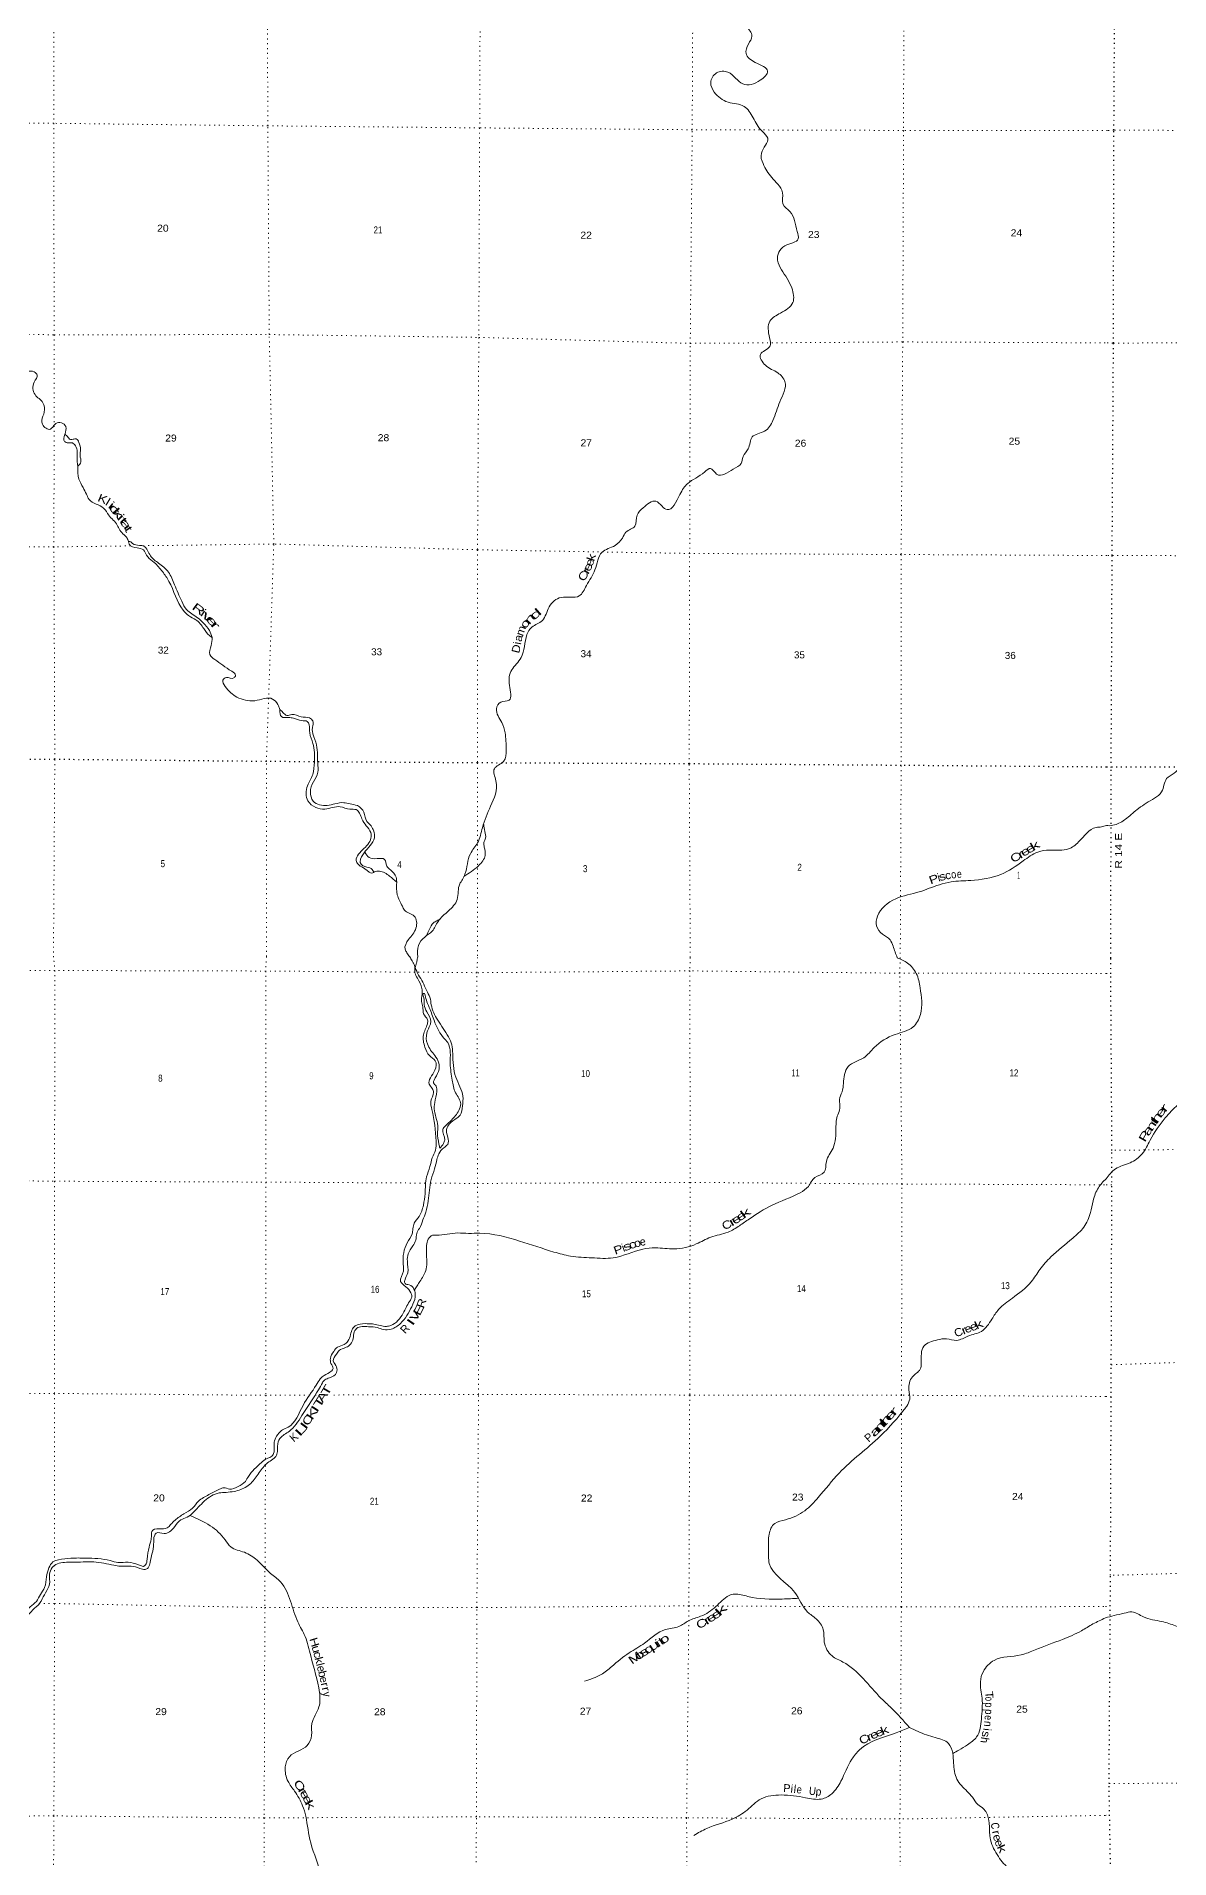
# Model space of a CAD drawing. Header units: feet. Extents: x -254670 to 6, y -549186 to -364975.
# Drawn here: x -58403 to -30065, y -434579 to -389030 of the extents above; entities that cross this region are included whole.
import ezdxf
from ezdxf.enums import TextEntityAlignment as Align

# ---------------------------------------------------------------- set-up
doc = ezdxf.new("R2010")
doc.units = ezdxf.units.FT
doc.header["$LTSCALE"] = 80
doc.linetypes.add('DOTTED', pattern=[1.5, 0.3, -1.2])
for name, color, linetype, lineweight in [('39', 7, 'Continuous', 13), ('6', 7, 'DOTTED', 25), ('7', 7, 'DOTTED', 13)]:
    doc.layers.add(name, color=color, linetype=linetype, lineweight=lineweight)
doc.layers.add('41', color=7, linetype='Continuous')

msp = doc.modelspace()

# ---------------------------------------------------------------- linework, layer by layer
at = {"layer": '39'}
for points in [[(-47747.25, -410107.75), (-47686.26, -409971.4), (-47551.03, -409461.71), (-47368.77, -409189.28), (-47248.27, -408810.1), (-47044.58, -408274.59), (-46910.74, -407642.34), (-46949.37, -407334.8), (-46721.35, -407152.97), (-46655.55, -406859.95), (-46683.55, -406437.95), (-46764.62, -406176.43), (-46897.55, -405836.34), (-46792.2, -405670.05), (-46582.94, -405620.73), (-46575.03, -405251.12), (-46516.8, -404865.65), (-46282.11, -404559.29), (-46134.49, -403983.36), (-46012.97, -403799.06), (-45750.85, -403631.43), (-45580.3, -403290.65), (-45281.65, -403052.87), (-44829.27, -403016.65), (-44649.08, -402756.27), (-44434.05, -402363.44), (-44256.97, -401924.24), (-43932.54, -401754.88), (-43748.71, -401568.84), (-43659.54, -401424.58), (-43437.69, -401270.85), (-43380.03, -400997.88), (-43230.37, -400813.7), (-42911.99, -400648.33), (-42755.87, -400773.56), (-42631.69, -400858.47), (-42310.22, -400480.17), (-42115.89, -400205.78), (-41686.33, -399914.33), (-41549.23, -399828.53), (-41391.19, -399971.85), (-40976.53, -399845.07), (-40780.89, -399707.3), (-40731.77, -399532.73), (-40602.17, -399340.43), (-40502.17, -399041.52), (-40191.94, -398898.22), (-39985.59, -398631.92), (-39810.37, -398162.58), (-39685.22, -397658.87), (-39862.97, -397439.12), (-40173.52, -397248.94), (-40296.76, -396979.21), (-40062.61, -396779.32), (-40069.57, -396566.34), (-40057.38, -396144.51), (-39793.09, -395944.76), (-39486.29, -395684.92), (-39514.57, -395317.15), (-39769.51, -394862.03), (-39868.8, -394626.55), (-39688.1, -394265.72), (-39351.57, -394088.37), (-39378.8, -393909.46), (-39559.14, -393406.44), (-39733.02, -393216.84), (-39741.64, -392935.55), (-39863.15, -392720.07), (-40015.05, -392554.68), (-40232.37, -392210.21), (-40273.26, -391950.87), (-40114.57, -391571.86), (-40248.4, -391408.56), (-40479.78, -391064.03), (-40705.44, -390779.79), (-41106.86, -390673.59), (-41451.24, -390418.97), (-41538.49, -390185.56), (-41392.55, -389941.09), (-41109.08, -389924.24), (-40734.73, -390215.14), (-40300.17, -390124.61), (-40116.13, -389898.39), (-40424.53, -389680.09), (-40656.54, -389460.11), (-40595.03, -389219.3), (-40511.64, -389024.79), (-40657.08, -388773.04), (-40927.08, -388514.73), (-41108.67, -388258.81), (-41067.54, -388074.16)], [(-63243.24, -394243.35), (-63001.22, -394235.34), (-62906.86, -394651.61), (-62890.52, -394995.21), (-62780.64, -395124.26), (-62622.53, -395255.52), (-62407.48, -395254.44), (-62242.98, -395313.41), (-62171.96, -395574.89), (-61998.76, -395901.09), (-61817.9, -395903.88), (-61508.23, -395871.06), (-61144.84, -395946.96), (-60898.71, -396156.96), (-60534.65, -396496.04), (-60213.85, -396646.08), (-60138.84, -396913.6), (-60018.62, -396986.44), (-59899.99, -396974.9), (-59840.49, -397131.86), (-59736.61, -397254.85), (-59516.11, -397368.31), (-59354.69, -397242.44), (-59211.72, -397188.81), (-59155.97, -397291.51), (-59122.43, -397414.2), (-58817.25, -397475.79), (-58461.21, -397413.04), (-58385.24, -397491.72), (-58458.5, -397672.21), (-58437.98, -397983.69), (-58240.03, -398185.44), (-58205.04, -398418.63), (-58270.41, -398627.28), (-58252.82, -398725.79), (-58052.46, -398847.2), (-57941.32, -398727.14), (-57814.48, -398683.49), (-57688.18, -398746.31), (-57672.98, -398919.15), (-57695.52, -398983.69)], [(-57695.4, -398981.33), (-57704.31, -399152.05), (-57602.01, -399190.67), (-57503.54, -399193.1), (-57425.51, -399261.74), (-57382.07, -399414.61), (-57383.19, -399635.59), (-57367.26, -399775.47)], [(-57367.83, -399776.29), (-57290.9, -399666.13), (-57312.17, -399501.3), (-57301.38, -399354.69), (-57340.68, -399179.74), (-57408.57, -399091.05), (-57482.98, -399100.78), (-57553.35, -399106.5), (-57627.31, -399027.83), (-57673.33, -398987.45), (-57695.4, -398981.33)], [(-57367.83, -399776.29), (-57339.3, -400095.83), (-57235.85, -400303.2), (-57152.29, -400472.32), (-57086.65, -400605.19), (-56721.98, -400823.74), (-56594.24, -400999.07), (-56542.31, -401061.57), (-56422.33, -401182.63), (-56270.86, -401432.39), (-56144.86, -401553.47), (-56101.16, -401656.12)], [(-56101.16, -401656.12), (-56081.4, -401722.5), (-55884.92, -401815.76), (-55728.4, -401862.64), (-55620.77, -402039.9), (-55458.7, -402183.23), (-55248.83, -402409.14), (-55089.28, -402652.92), (-54733.18, -403371.66), (-54597.21, -403508.85), (-54416.86, -403612.09), (-54217.01, -403833.94), (-54077.21, -404009.32), (-54005.15, -404054.25)], [(-54005.09, -404053.83), (-54076.56, -403880.75), (-54234.36, -403689.22), (-54372.38, -403560.05), (-54648.7, -403357.96), (-54768.23, -403150.52), (-54947.01, -402735.9), (-55102.17, -402419.82), (-55348.23, -402195.76), (-55550.29, -402012.08), (-55715.89, -401774.3), (-55828.32, -401751.72), (-55996.91, -401706.79), (-56042.93, -401666.42), (-56100.93, -401656.89)], [(-23958.02, -403864.98), (-24028.27, -404143.27), (-24199.5, -404384.23), (-24412.58, -404428.36), (-24651.85, -404470.72), (-24903.55, -404468.91), (-25248.14, -404433.73), (-25430.87, -404495.7), (-25570.7, -404635.77), (-25716.44, -404789.98), (-25834.84, -404839.32), (-26075.33, -404980.28), (-26392.77, -405067.59), (-26604.4, -405041.29), (-26714.92, -405068.42), (-26942.05, -405118.71), (-27063.99, -405228.45), (-27240.15, -405356.76), (-27823.44, -405685.86), (-28095.19, -405945.81), (-28198.85, -406075.51), (-28381.55, -406141.51), (-28525.14, -406313.8), (-28863.02, -406612.57), (-29012.63, -406786.93), (-29086.26, -406896.24), (-29324.54, -407061.32), (-29673.52, -407231.41), (-29797.72, -407310.98), (-29951.68, -407445.14), (-30137.83, -407583.6), (-30264.05, -407912.69), (-30443.98, -408073.24), (-30840.62, -408326.24), (-31132.63, -408570.27), (-31403.19, -408727.6), (-31564.02, -408759.2), (-31645.81, -408752.36)], [(-54005.09, -404053.83), (-54036.27, -404258.61), (-54065.55, -404483.49), (-53941.56, -404604.56), (-53516.99, -404899.7), (-53423.06, -405004.57), (-53467.59, -405066.66), (-53652.43, -405055.82), (-53737.17, -405119.74), (-53679.71, -405282.71), (-53387.61, -405543.13), (-52943.92, -405635.45), (-52495.52, -405593.19), (-52365.58, -405728.35), (-52329.8, -405806.85), (-52312.82, -405856.24)], [(-49950.83, -409909.19), (-49971.01, -409901.26), (-50008.96, -409854.89), (-50137.28, -409794.07), (-50305.53, -409682.85), (-50295.06, -409598.52), (-50169.38, -409388.12), (-49944.4, -409013.42), (-49981.8, -408858.56), (-50055.56, -408739.72), (-50139.52, -408650.96), (-50214.74, -408425.63), (-50376.69, -408258.19), (-50557.36, -408217.23), (-50717.97, -408184.39), (-50937.18, -408213.58), (-51321.18, -408240.05), (-51479.47, -408144.94), (-51550.7, -407923.65), (-51475.01, -407660.8), (-51365.28, -407424.22), (-51368.16, -407199.2), (-51415.74, -406674.66), (-51502.76, -406397.04), (-51498.25, -406300.63), (-51489.41, -406141.96), (-51577.46, -406067.25), (-51778.3, -406040.27), (-52015.15, -405980.98), (-52137.86, -406004.56), (-52237.96, -405927.79), (-52313.97, -405855.14)], [(-52312.82, -405856.24), (-52274.68, -406034.1), (-52097.93, -406056.97), (-51975.4, -406069.55), (-51764.7, -406132.74), (-51632.17, -406155.41), (-51584.36, -406239.99), (-51569.27, -406434.93), (-51488.23, -406702.47), (-51452.41, -407168.7), (-51494.2, -407481.92), (-51622.23, -407760.61), (-51612.09, -408140.35), (-51417.98, -408303.92), (-51191.07, -408343.07), (-50804.91, -408286.47), (-50562.05, -408349.8), (-50409.35, -408358.5), (-50261.79, -408588.15), (-50154.14, -408759.38), (-50042.47, -408932.63), (-50037.16, -409075.29), (-50247.64, -409363.68), (-50397.87, -409660.35), (-50337.99, -409740.97), (-50185.75, -409840.07), (-49987.28, -409939.36), (-49951.12, -409909.22)], [(-47710.2, -410026.31), (-47347.56, -409761.92), (-47179.44, -409503.49), (-47202.51, -409296.47), (-47209.94, -409177.91), (-47171.22, -409071.6), (-47192.46, -408900.75), (-47216.28, -408729.1)], [(-36876.39, -412061.25), (-36981.32, -411767.44), (-37054.91, -411614.44), (-37243.11, -411473), (-37390.76, -411263.43), (-37371.45, -411022.44), (-36913.04, -410588.47), (-36323.28, -410412.22), (-35821.95, -410235.59), (-35528.17, -410164.54), (-35037.6, -410128.48), (-34285.18, -409977.04), (-33724.76, -409639.95), (-33359.87, -409420.54), (-33062.16, -409367.58), (-32591.74, -409341.49), (-32339.62, -409163.78), (-31901.68, -408804.06), (-31770.96, -408788.55), (-31644.48, -408751.98)], [(-50187.66, -409424.2), (-50079.78, -409553.24), (-49878.95, -409582.24), (-49696.16, -409601.11), (-49638.72, -409768.1), (-49546.78, -409866.93), (-49407.01, -410048.34), (-49393.55, -410166.93)], [(-49952.96, -409909.38), (-49822.27, -409897.89), (-49571.68, -410021.52), (-49393.41, -410169.59)], [(-49393.55, -410166.93), (-49377.08, -410486.43), (-49251.92, -410772.24), (-49200.15, -410868.89), (-48953.71, -411018.62), (-48911.03, -411320.15), (-49097.38, -411606.63), (-49183.02, -411849.34), (-49137.24, -411937.93), (-49068.09, -412039.98)], [(-48867.96, -412037.83), (-48848.94, -411758.37), (-48693.1, -411544.09), (-48507.46, -411398.23), (-48357.49, -411151.78), (-48096.9, -410889.73), (-47882.41, -410603.38), (-47816.12, -410213.92), (-47747.25, -410107.75)], [(-48644.91, -411503.84), (-48579.63, -411361.76), (-48472.22, -411187.45), (-48387.55, -411135.58), (-48299.88, -411089.92)], [(-49068.09, -412039.98), (-49004.37, -412135.97), (-48970.01, -412200.22), (-48935.56, -412304.71)], [(-36876.39, -412061.25), (-36619.91, -412195.2), (-36397.98, -412458), (-36304.58, -412809.71), (-36296.92, -413479.51), (-36479.24, -413789.86), (-36929.41, -413980.36), (-37449.66, -414305.86), (-37714.59, -414562.16), (-38104.34, -414782.65), (-38194.38, -414982.07), (-38255.7, -415412.73), (-38319.61, -415606.03), (-38309.02, -415825.25), (-38362.95, -415984.33), (-38408.42, -416312.34), (-38481.62, -416823.49), (-38647.79, -417155.91), (-38705.48, -417423.62), (-38938.52, -417557.12), (-39096.92, -417774.86), (-39305.75, -417936.44), (-40017.14, -418250.48), (-40573.58, -418588.16), (-40822.62, -418759.93), (-41105.89, -418919.74), (-41540.12, -419045.83), (-41899.81, -419215.93), (-42454.75, -419340.4), (-42921.55, -419311.71), (-43237.31, -419344.89), (-43977.11, -419560.46), (-44510.22, -419562.15), (-45047.46, -419517.59), (-45460.12, -419416.32), (-46319.8, -419141.46), (-47312.06, -418947.49), (-47595.71, -418950.4), (-47865.31, -418941.2), (-48402.32, -418993.19), (-48494.84, -418999.52), (-48605.25, -419098.43), (-48647.13, -419251.44), (-48646.54, -419492.82), (-48667.73, -419881.1), (-48813.93, -420153.11), (-48880.05, -420259.93), (-48948.87, -420364.04)], [(-48935.56, -412304.71), (-48897.62, -412187.92), (-48889.67, -412149.68), (-48867.96, -412037.83)], [(-48934.72, -412302.12), (-48846.59, -412493.51), (-48741.55, -412670.18), (-48650.52, -412875.07), (-48561.58, -413049.78), (-48528.93, -413240.77), (-48367.07, -413618.41), (-48098.49, -414039.97), (-48015.53, -414236.83), (-47992.87, -414456.01), (-47912.98, -415047.13), (-47736.8, -415523.29), (-47746.27, -415764.7), (-47806.07, -415992.19), (-47940.6, -416101.23), (-48117.21, -416274.78), (-48149.14, -416381.49), (-48112.51, -416554.36), (-48118.13, -416725.36), (-48216.49, -416812.16), (-48338.84, -416965.42), (-48386.78, -417104.37), (-48446.58, -417333.86), (-48532.42, -417605.69), (-48603.56, -418136.94), (-48667.24, -418422.77), (-48737.18, -418616.1), (-48825.19, -418825.57), (-48893.29, -418950.5), (-48915.01, -419117.52), (-48987.09, -419260.57), (-49103.28, -419462.08), (-49126.98, -419643.19), (-49118.23, -419934.83), (-49190.19, -420126.15), (-49183.96, -420206.59), (-49083.3, -420234.43), (-48960.32, -420342.66), (-48929.67, -420539.68), (-49015.58, -420783.34), (-49298.22, -421202.63), (-49533.25, -421346.19), (-49722.33, -421354.84), (-49875.34, -421307.05), (-50100.71, -421283.63), (-50394.32, -421326.8), (-50466.45, -421449.73), (-50490.18, -421620.78), (-50574.37, -421745.76), (-50686.86, -421812.49), (-50825.52, -421873.28), (-50901.74, -421970.07), (-50977.78, -422137.27), (-50896.94, -422289.88), (-50898.61, -422430.69), (-51069.29, -422561.98), (-51193.89, -422614.67), (-51250.05, -422685.25), (-51352.21, -422864.6), (-51731.01, -423451.14), (-52037.8, -423864.47), (-52174.36, -423963.46), (-52284.81, -424046.29), (-52368.9, -424211.49), (-52388.4, -424467.01), (-52460.56, -424573.85), (-52589.1, -424662.76), (-52807.81, -424896.79), (-53014.35, -425171.01), (-53144.85, -425280.04), (-53454.37, -425399.7), (-53659.51, -425424.49), (-53834.5, -425439.13), (-54196.13, -425639.41), (-54354.67, -425796.81), (-54479.08, -425929.96), (-54633.7, -426047.12), (-54788.45, -426111.98), (-54944.96, -426277.42), (-55075.39, -426414.61), (-55208.08, -426451.24), (-55411.27, -426447.86), (-55445.35, -426496.24), (-55470.96, -426723.62), (-55562.4, -427176.5), (-55608.35, -427309.4), (-55684.68, -427353.89), (-55819.54, -427324.15), (-56030.91, -427268.5), (-56300.48, -427271.37), (-56463.49, -427245.74)], [(-48935.56, -412304.71), (-48936.27, -412435.04), (-48874.56, -412572.04), (-48763.29, -412829.16), (-48758.9, -412980.01), (-48774.58, -413153.04), (-48740.06, -413283.68), (-48719.51, -413460.62), (-48622.58, -413611.18), (-48626.35, -413715.79), (-48726.27, -413991.68), (-48687.31, -414297.3), (-48574.14, -414506.13), (-48426.97, -414636.41), (-48438.47, -414871.79), (-48578.44, -415222.23), (-48505.76, -415328.61), (-48471.33, -415425.05), (-48537.18, -415644.51), (-48512.53, -415855.64), (-48410.02, -416647.83), (-48421.54, -416873.16), (-48503.57, -417062.5), (-48561.37, -417281.93), (-48645.25, -417537.65), (-48684.46, -417958.18), (-48726.01, -418245.95), (-48833.96, -418529.91), (-48954.26, -418695.24), (-48986.11, -418834.13), (-49009.94, -418964.95), (-49128.09, -419186.59), (-49218.02, -419434.29), (-49229.38, -419728), (-49226.95, -419898.97), (-49294.73, -420152.63), (-49165.66, -420284.97), (-49036.54, -420439.45), (-49014.25, -420503.74), (-49074.24, -420652.78), (-49230.45, -420944.95), (-49541.52, -421253.69), (-49648.09, -421276.15), (-49968.1, -421218.84), (-50088.82, -421209.16), (-50179.36, -421207.44), (-50428.67, -421264.55), (-50494.89, -421335.16), (-50548.85, -421482.17), (-50612.83, -421645.31), (-50709.19, -421732.11), (-50874, -421792.97), (-50968.29, -421899.88), (-51050.35, -422077.15), (-51035.96, -422201.82), (-50985.36, -422328.38), (-51029.45, -422398.92), (-51208.25, -422500.06), (-51306.61, -422588.88), (-51404.81, -422742.07), (-51735.52, -423250.01), (-52110.39, -423798.32), (-52247.02, -423865.13), (-52339.37, -423945.89), (-52435.57, -424095.04), (-52457.31, -424254.02), (-52470.91, -424455.21), (-52539.11, -424535.88), (-52645.62, -424584.5), (-52776.14, -424681.46), (-53101.21, -425024.44), (-53177.35, -425151.41), (-53358.11, -425276.7), (-53575.21, -425343.76), (-53716.12, -425310.02), (-53822.65, -425346.56), (-54087.87, -425482.17), (-54349, -425645.93), (-54497.45, -425819.39), (-54714.37, -425962.89), (-54933.27, -426120.48), (-55045.66, -426231.47), (-55129.95, -426314.21), (-55339.13, -426332.98), (-55516, -426399.92), (-55523.86, -426476.38), (-55533.63, -426597.1), (-55585.45, -426794.39), (-55635.02, -427094.26), (-55674.91, -427237.2), (-55729.13, -427275.59)], [(-48317.07, -416818.51), (-48220.78, -416703.55), (-48192.83, -416616.97), (-48239.73, -416353.62), (-48171.57, -416258.86), (-48020.08, -416117.47), (-47840.54, -415881.66), (-47790.65, -415716.56), (-47920.08, -415435.37), (-48003.33, -415119.83), (-48054.63, -414705.63), (-48118.26, -414180.84), (-48213.09, -414068.49), (-48435.31, -413687.02), (-48558.84, -413351.49), (-48637.76, -413160.66), (-48680.4, -412997.86), (-48698.6, -412957.69), (-48724.76, -412955.76), (-48720.53, -413040.23), (-48708, -413231.28), (-48637.14, -413416.11), (-48542.01, -413653.16), (-48557.9, -413739.71), (-48637.88, -413941.11), (-48625.14, -414216.64), (-48439.35, -414507.72), (-48344.4, -414670.34), (-48347.86, -414903.69), (-48457.99, -415117.25), (-48469.89, -415189.7), (-48409.34, -415269.97), (-48388.89, -415404.67), (-48440.54, -415676.39), (-48448.08, -415887.62), (-48362.55, -416311.77), (-48374.35, -416426.46), (-48335.41, -416720.01), (-48317.07, -416818.51)], [(-31653.4, -417586.78), (-31417.28, -417339.51), (-31047.51, -417185.57), (-30750.41, -416963.53), (-30552.28, -416623.22), (-30171.73, -416063.25), (-29860.87, -415736.65), (-29593.8, -415558.92), (-29459.02, -415546.43), (-29326.25, -415533.95), (-29264.02, -415487.52)], [(-36569.71, -431301.13), (-37029.41, -430808.71), (-37273.4, -430576.15), (-38235.21, -429665.99), (-38505.15, -429513.98), (-38699.12, -429166.61), (-38726.03, -428854.91), (-38901.7, -428589.96), (-39117.38, -428415.64), (-39438.43, -427925.86), (-40075.9, -427201.74), (-40090.9, -426825.64), (-40081.69, -426473.61), (-39939.51, -426203.62), (-39666.15, -426108.21), (-39189.91, -425883.42), (-38848.72, -425550.45), (-38325.13, -424941.32), (-37301.37, -424020.83), (-36663.38, -423302.72), (-36639.31, -423270.46), (-36563.3, -423093.21), (-36583.99, -422857.93), (-36496.26, -422533.8), (-36301.57, -422348.13), (-36275.8, -422187.13), (-36210.43, -421768.54), (-35870.82, -421614.58), (-35645.57, -421585.71), (-35385.96, -421625.11), (-35106.59, -421517.62), (-34768.9, -421399.88), (-34508.12, -421093.31), (-34339.71, -420853.41), (-33996.4, -420566.69), (-33524.63, -420158.87), (-33306.1, -419850.42), (-33035.26, -419539.79), (-32485.19, -419069.37), (-32210.24, -418794.94), (-32042.14, -418432.34), (-31974.46, -418134.42), (-31844.49, -417808.15), (-31653.4, -417586.78)], [(-22188.83, -419299.97), (-22536.53, -419429.71), (-22626.74, -419538.53), (-22666.16, -419797.94), (-22877.13, -419897.1), (-23051.77, -420032.32), (-23183.8, -420275.95), (-23199.48, -420408.65), (-23146.54, -420601.44), (-23250.83, -420710.31), (-23288.48, -420895.34), (-23467.46, -420928.07), (-23694.05, -421180.04), (-23947.29, -421275.31), (-24334.97, -421489.6), (-24600.23, -421603), (-24970.65, -421551.92), (-25073.72, -421411.55), (-25314.74, -421553.02), (-26018.48, -421728.11), (-26247.78, -421758.99), (-26870.69, -422038.35), (-27649.63, -421978.52), (-27755.69, -422163.77), (-28004.41, -422413.8), (-28265.1, -422698.03), (-28485.41, -423024.34), (-28484.16, -423416.27), (-28328.49, -423644.91), (-27841.36, -424326.74), (-27521.92, -424800.07), (-27320.4, -424891.89), (-26662.66, -425436.5), (-26173.99, -425971.6), (-26164.84, -426317.28), (-26364.66, -426758.09), (-26417.78, -427140.15), (-26513.69, -427353.51), (-26692.13, -427557.08), (-26735.66, -427788.36), (-26821.38, -428043.9), (-27091.74, -428448.76), (-27458.45, -428932.31), (-27544.6, -429049.16), (-27814.23, -429054.04), (-28063.79, -429042.77), (-28488.32, -429058.2), (-29029.93, -428961.43), (-29551.33, -428892.75), (-29919.98, -428763.27), (-30256.38, -428653.8), (-30717.56, -428538.69), (-31007.73, -428410.98), (-31202.81, -428445.77), (-31454.15, -428504.86), (-31669.54, -428564.19)], [(-54568.69, -426003.82), (-54055.81, -426258.5), (-53682.78, -426611.34), (-53539.52, -426787.89), (-53201.22, -426923.6), (-52884.9, -427119.72), (-52546.12, -427450.54), (-52298.17, -427660.95), (-52049.55, -428142.92), (-51865.22, -428665.32), (-51683.28, -429026.81), (-51543.29, -429515.15), (-51323.8, -430431.69), (-51337.01, -430789.77), (-51515.04, -431206.71), (-51522.38, -431500.41), (-51628.4, -431750.17), (-52076.33, -432033.2), (-52178.31, -432288.98), (-52111.05, -432648.82), (-51947.5, -432893.71), (-51745.44, -433259.15), (-51668.36, -433520.4), (-51544.03, -434187.82), (-51298.62, -435005.71), (-51275.1, -435578.9), (-51104.75, -436141.58), (-50973.4, -436384.55), (-50820.09, -436555.04)], [(-55729.13, -427275.59), (-55853.96, -427235.75), (-56109.6, -427172.2), (-56363.07, -427177.03), (-56558.32, -427131.38), (-57176.08, -427068.98), (-57540.2, -427070.13), (-57849.91, -427113.36), (-57988.6, -427164.09), (-58088.83, -427311.24), (-58148.64, -427532.69), (-58198.28, -427804.4), (-58304.48, -427975.71), (-58404.65, -428149.02), (-58559.22, -428286.29), (-58721.74, -428463.82), (-59065.43, -428595.65), (-59324.88, -428622.63), (-59547.97, -428711.84), (-59778.84, -428909.7), (-59812.93, -428954.06)], [(-56463.49, -427245.74), (-56968.64, -427164.87), (-57507.77, -427172.62), (-57877.83, -427214.02), (-58008.37, -427306.96), (-58072.35, -427470.1), (-58075.76, -427721.54), (-58173.82, -427933.06), (-58281.95, -428140.58), (-58289.96, -428156.7), (-58450.5, -428322.15), (-58617.05, -428495.67), (-58833.99, -428633.14), (-59081.37, -428658.06), (-59316.59, -428725.19), (-59525.58, -428818.38), (-59658.09, -428927.42), (-59766.56, -428998.16), (-59812.93, -428954.06)], [(-44693.77, -430145.12), (-44281.77, -429978.87), (-44016.7, -429778.89), (-43576.96, -429435.54), (-43193.31, -429192.95), (-42669.06, -428853.36), (-42335.3, -428777.87), (-42098.25, -428638.33), (-41792.74, -428522.7), (-41413.11, -428282.13), (-41081.84, -428003.49), (-40941.11, -427966.84), (-40613.05, -428026.14), (-39749.85, -428091.79), (-39341.22, -428073.49)], [(-31669.54, -428564.19), (-31980.98, -428714.82), (-32270.26, -428884.7), (-32742.5, -429099.42), (-33423.85, -429361.06), (-33779.62, -429488.91), (-34453.23, -429623.81), (-34722.13, -429902.25), (-34795.93, -430161.96), (-34754.71, -430568.15), (-34771.55, -431091.19), (-34891.16, -431540.13), (-35116.01, -431731.93), (-35334.97, -431867.4), (-35483.46, -431948.62)], [(-36567.31, -431300.16), (-36899.15, -431433.86), (-37815.48, -431857.17), (-38010.03, -432097.15), (-38282.31, -432643.13), (-38510.88, -432957.65), (-38776.11, -433091.25), (-39166.47, -433058.29), (-39778.21, -432989.83), (-40278.9, -433085.96), (-40632.28, -433368.69), (-40999.89, -433593.13), (-41639.06, -433826.48), (-41962.52, -434000.49)], [(-35483.64, -431946.32), (-35594.89, -431701.27), (-35925.17, -431555.48), (-36356.05, -431403.98), (-36567.53, -431300.05)], [(-31679.86, -436743.68), (-31788.52, -436735.98), (-31909.63, -436567.4), (-32261.06, -435995.25), (-32441.01, -435623.69), (-32884.44, -435273.09), (-33083.81, -435191.26), (-33454.37, -435023.47), (-34058.35, -434836.31), (-34346.78, -434529.47), (-34540.92, -434111.7), (-34719.84, -433331.81), (-34862.94, -433223.65), (-34994.13, -433047.05), (-35127.27, -432898.63), (-35385.51, -432593.7), (-35464.94, -432191.66), (-35483.64, -431946.32)]]:
    msp.add_spline(points, degree=3, dxfattribs=at)
at = {"layer": '6'}
for points in [[(-31533.95, -412070.35), (-31525.34, -407308.12), (-31500.08, -402005.76), (-31467.57, -396699.72), (-31455.97, -391375.55), (-31425.85, -386099.51), (-31434.95, -385467.78), (-31436.15, -380805.71), (-31428.96, -380195.98), (-31414.58, -375718.89), (-31412.28, -373497.49), (-31404.41, -368209.57), (-31382.04, -366343.8)], [(-31639.21, -407296.18), (-36777.54, -407254.18), (-42077.09, -407215.22), (-47374.71, -407190.33), (-52650.16, -407155.49), (-57943.63, -407104.51), (-62893.71, -407111.25), (-63278.05, -407125.79)], [(-21288.71, -407301.76), (-26215.79, -407297.46), (-31639.21, -407296.18)], [(-31618.6, -457782.53), (-31576.17, -454632.49), (-31540.63, -449364.31), (-31555.45, -444082.23), (-31505.93, -438781.86), (-31486.44, -437951.69), (-31577.6, -432706.03), (-31541.87, -427498.15), (-31522.42, -422234.05), (-31505.29, -416875.49), (-31535.31, -412461.86), (-31533.95, -412070.35)]]:
    msp.add_lwpolyline(points, dxfattribs=at)
at = {"layer": '7'}
for p, q in [((-31646.31, -412452.26), (-31535.28, -412453.32)), ((-31653.57, -417736.78), (-31507.42, -417735.79)), ((-51405.93, -422993.61), (-51428.2, -422993.71)), ((-31660.85, -423027.73), (-31524.12, -423027.14)), ((-31668.08, -428279.84), (-31548.94, -428277.42)), ((-31675.26, -433498.63), (-31564.78, -433495.83))]:
    msp.add_line(p, q, dxfattribs=at)
for points in [[(-57906.35, -366292.23), (-57853.78, -370385.07), (-57870.47, -375654.5), (-57910.06, -380684.78), (-57964.78, -385923.92), (-57971.46, -391201.43), (-57958.1, -396489.08), (-57964.9, -401790.71), (-57943.63, -407104.51), (-57976.6, -412018.92)], [(-52651.28, -412031.72), (-52650.16, -407155.49), (-52465.81, -401718.03), (-52579.93, -396482.18), (-52615.76, -391264.74), (-52635.11, -385967.02), (-52594.4, -380717.78), (-52594.75, -375637.11), (-52578.08, -370371.69), (-52609.08, -366304.98)], [(-47279.44, -366316.57), (-47274.39, -370386.56), (-47301.2, -375670.02), (-47296.8, -380744.68), (-47297.46, -386024.23), (-47318.28, -391315.75), (-47338.82, -396553.03), (-47371.79, -401862.57), (-47374.71, -407190.33), (-47370.01, -412043.2)], [(-42051.06, -412053.54), (-42077.09, -407215.22), (-42066.48, -401953.79), (-42051.89, -396702.42), (-42002.69, -391362.81), (-41977.76, -386053.23), (-41991.04, -380749.51), (-41983.4, -375678.92), (-41978.68, -370391.35), (-41961.46, -366326.91)], [(-36708.77, -387326.64), (-36717.09, -391379.61), (-36737.89, -396667.12), (-36776.91, -401980.65), (-36777.54, -407254.18), (-36800, -412062.54)], [(-31617.32, -391379.67), (-36717.09, -391379.61), (-42002.69, -391362.81), (-47318.28, -391315.75), (-52615.76, -391264.74), (-57971.46, -391201.43), (-62848.88, -391146.22), (-63234.18, -391178.81)], [(-24913.22, -391397.99), (-26134.61, -391382.61), (-31455.97, -391375.55), (-31617.32, -391379.67)], [(-63248.56, -396409.5), (-62799.22, -396409.91), (-57958.1, -396489.08), (-52579.93, -396482.18), (-47338.82, -396553.03), (-42051.89, -396702.42), (-36737.89, -396667.12), (-31624.63, -396690.48)], [(-31624.63, -396690.48), (-31467.57, -396699.72), (-26173.12, -396651.96)], [(-31631.94, -402006.21), (-36776.91, -401980.65), (-42066.48, -401953.79), (-47371.79, -401862.57), (-52465.81, -401718.03), (-55763.66, -401761.62)], [(-56049.92, -401765.4), (-57964.9, -401790.71), (-62848.49, -401763.59), (-63263.3, -401767.49)], [(-20935.69, -402009.08), (-26187.72, -402017.42), (-31631.94, -402006.21)], [(-57976.6, -412018.92), (-57939.96, -412379.57), (-57949.31, -417647.66), (-57950.53, -422951.93), (-57950, -427138.88)], [(-52651.28, -412031.72), (-52667.14, -412393), (-52664.4, -417669.09), (-52667.57, -422999.52), (-52674.58, -424592.04)], [(-47434.24, -457755.41), (-47476.73, -454734.22), (-47455.3, -449470.11), (-47447.99, -444187.95), (-47424.97, -438750.85), (-47399.4, -433535), (-47387.94, -428305.13), (-47344.54, -422974.57), (-47369.4, -417702.57), (-47388.21, -412434.57), (-47370.01, -412043.2)], [(-42051.06, -412053.54), (-42061.21, -412389.49), (-42054.43, -417675.63), (-42065.67, -422992), (-42085.08, -428262.14), (-42142.64, -433560.55), (-42124, -438756.14), (-42074.92, -444062.26), (-42098.24, -449374.65), (-42111.6, -454650.8), (-42149.89, -457765.68)], [(-36883.86, -457774.71), (-36780.66, -454573.53), (-36783.36, -449313.52), (-36800.14, -444051.55), (-36796.92, -438743.25), (-36807.41, -433589.88), (-36771.99, -428289.52), (-36768.73, -422997.31), (-36757.39, -417717.14), (-36810.41, -412447.24), (-36800, -412062.54)], [(-48937.34, -412422.37), (-52667.14, -412393), (-57939.96, -412379.57), (-62922.79, -412394.33), (-63292.55, -412386)], [(-31646.31, -412452.26), (-36810.41, -412447.24), (-42061.21, -412389.49), (-47388.21, -412434.57), (-48877.08, -412422.85)], [(0, -417215.32), (-5150.37, -416966.44), (-10436.99, -416840.57), (-15715.36, -416774.97), (-21007.7, -416751.62), (-26251.48, -416808.51), (-31505.29, -416875.49)], [(-63306.87, -417590.95), (-62928.54, -417587.03), (-57949.31, -417647.66), (-52664.4, -417669.09), (-48665.12, -417694.38)], [(-48546.75, -417695.13), (-47369.4, -417702.57), (-42054.43, -417675.63), (-36757.39, -417717.14), (-31653.57, -417736.78)], [(-31522.42, -422234.05), (-26281.02, -422062.6), (-20912.33, -422053.54), (-15668.7, -421948.41), (-10406.36, -422032.15), (-5135.72, -422196.27), (0, -422645.4)], [(-51570.25, -422994.38), (-52667.57, -422999.52), (-57950.53, -422951.93), (-62923.58, -422947.61)], [(-31660.85, -423027.73), (-36768.73, -422997.31), (-42065.67, -422992), (-47344.54, -422974.57), (-51039.98, -422991.89)], [(-52675.29, -424753.54), (-52690.91, -428303.86), (-52706.32, -433563.93), (-52711.77, -438779.71), (-52716.87, -444142.32), (-52694.03, -449412.32), (-52940.79, -452182.91), (-52725.46, -454698.58), (-52685.9, -457744.01)], [(-57949.98, -427248.68), (-57949.86, -428203.9), (-57965.15, -433512.24), (-57998.67, -438770.34), (-58001.64, -444179.22)], [(0, -427736.6), (-5098.83, -427458.18), (-10435.92, -427282.22), (-15796.7, -427249.04), (-21002, -427384.2), (-26296.36, -427352.82), (-31541.87, -427498.15)], [(-58339.19, -428207.48), (-57949.86, -428203.9), (-52690.91, -428303.86), (-47387.94, -428305.13), (-42085.08, -428262.14), (-36771.99, -428289.52), (-31668.08, -428279.84)], [(-31577.6, -432706.03), (-26239.2, -432662.9), (-20868.32, -432708.11), (-15807.89, -432579.44), (-10438.99, -432634.7), (-5094.25, -432686.02), (0, -432904.08)], [(-31675.26, -433498.63), (-36807.41, -433589.88), (-42142.64, -433560.55), (-47399.4, -433535), (-52706.32, -433563.93), (-57965.15, -433512.24), (-62952.21, -433538.13)]]:
    msp.add_lwpolyline(points, dxfattribs=at)

# ---------------------------------------------------------------- texts
at = {"layer": '41'}
for s, rotation, width, p in [('K', 337.827, 1.3, (-56783.77, -400682.01)), ('l', 329.163, 1.25, (-56663.72, -400750.79)), ('i', 321.899, 1.6, (-56588.31, -400825.24)), ('c', 314.253, 2.25, (-56520.45, -400918.87)), ('k', 310.157, 2.05, (-56443.78, -401016.51)), ('i', 312.603, 1.8, (-56363.89, -401116.55)), ('t', 309.884, 1.8, (-56302.18, -401195.56)), ('a', 306.399, 1.8, (-56248.22, -401280.66)), ('t', 303.731, 1.55, (-56180.48, -401400.27)), ('e', 64.881, 1.35, (-44523.6, -402334.74)), ('k', 71.866, 1.3, (-44432.6, -402082.22)), ('e', 70.065, 1.2, (-44474.14, -402210.64)), ('C', 60.825, 1.3, (-44641.85, -402564.01)), ('r', 61.785, 1.6, (-44568.68, -402432.93)), ('R', 323.235, 1.65, (-54405.42, -403423.9)), ('i', 324.877, 1.5, (-54285.29, -403519.39)), ('v', 316.543, 2.15, (-54182.41, -403613.91)), ('e', 314.543, 2.05, (-54084.88, -403710.92)), ('n', 51.022, 1.9, (-45991.1, -403646.53)), ('d', 40.937, 2.05, (-45859.87, -403548)), ('r', 312.437, 2.15, (-54001.12, -403810.49)), ('a', 76.301, 1.15, (-46254.94, -404093.6)), ('m', 70.337, 1.1, (-46195.99, -403918.54)), ('o', 61.125, 1.45, (-46103.01, -403757.85)), ('D', 76.398, 1.1, (-46307.36, -404359.38)), ('C', 31.033, 1.35, (-33866.78, -409632.03)), ('r', 31.033, 1.7, (-33736.75, -409556.36)), ('e', 31.029, 1.5, (-33628.72, -409487.51)), ('e', 31.009, 1.5, (-33503.11, -409413.29)), ('k', 31.009, 1.7, (-33382.27, -409340.66)), ('c', 11.437, 1.1, (-35588.7, -410095.16)), ('o', 6.693, 0.85, (-35454.1, -410075.3)), ('e', 2.833, 0.8, (-35318.5, -410065.79)), ('P', 19.196, 1.35, (-35929.51, -410188.25)), ('s', 15.753, 1.3, (-35723.22, -410124.07)), ('e', 54.921, 1.65, (-30213.46, -415983.47)), ('r', 51.123, 2, (-30122.79, -415875.08)), ('a', 56.683, 1.7, (-30524.31, -416433.8)), ('n', 56.683, 1.7, (-30444.36, -416317.6)), ('h', 54.921, 1.75, (-30307.51, -416108.54)), ('t', 54.921, 1.6, (-30364.57, -416198.65)), ('P', 60.083, 1.6, (-30611.14, -416565.09)), ('r', 31.641, 1.7, (-40950.51, -418742.44)), ('e', 31.641, 1.55, (-40849.61, -418678.94)), ('e', 34.67, 1.65, (-40726.81, -418596.4)), ('k', 34.521, 1.85, (-40617.21, -418520.94)), ('C', 27.22, 1.25, (-41093.41, -418823.36)), ('P', 19.027, 1.3, (-43821.05, -419447.53)), ('s', 22.055, 1.5, (-43595.12, -419364.26)), ('c', 20.055, 1.35, (-43467.15, -419321.84)), ('o', 17.826, 1.15, (-43345.28, -419285.04)), ('V', 59.363, 1.45, (-48847.26, -421057.86)), ('E', 63.857, 1.55, (-48754.58, -420907.27)), ('R', 71.374, 1.2, (-48680.05, -420727.13)), ('I', 55.299, 1.9, (-48959.04, -421221.81)), ('C', 20.391, 1.1, (-35310.37, -421513.96)), ('r', 22.707, 1.4, (-35166.55, -421461.06)), ('e', 18.245, 1.15, (-35076.32, -421423.8)), ('e', 20.245, 1.2, (-34935.08, -421372.57)), ('k', 25.948, 1.55, (-34793.72, -421316.08)), ('T', 57.532, 1.75, (-51248.27, -423222.84)), ('A', 57.532, 1.5, (-51171.98, -423088.19)), ('T', 60.033, 1.7, (-51062.21, -422921.34)), ('C', 57.615, 1.4, (-51536.69, -423668.7)), ('K', 56.757, 1.6, (-51428.05, -423514.43)), ('I', 56.757, 1.85, (-51353.57, -423387.67)), ('h', 48.31, 2, (-37088.75, -423669.09)), ('t', 46.641, 1.95, (-37157.02, -423752.19)), ('e', 48.31, 1.9, (-36985.91, -423563.01)), ('r', 48.31, 2.1, (-36891.66, -423460.68)), ('L', 47.607, 2, (-51717.44, -423934.95)), ('I', 53.3, 1.95, (-51631.35, -423814.11)), ('a', 44.099, 2.1, (-37348.39, -423955.01)), ('n', 46.641, 2.1, (-37253.58, -423853.82)), ('C', 30.482, 1.35, (-41723.79, -428787.33)), ('r', 33.435, 1.8, (-41579.67, -428704.27)), ('e', 34.496, 1.65, (-41470.13, -428631.67)), ('e', 34.496, 1.65, (-41350.97, -428555.03)), ('k', 43.436, 2.2, (-41215.66, -428437.99)), ('H', 286.949, 1.2, (-51545.98, -429199.27)), ('t', 32.986, 1.5, (-42727.68, -429223.56)), ('o', 32.881, 1.55, (-42644.19, -429168.4)), ('u', 285.044, 1.2, (-51499.79, -429368.82)), ('c', 285.044, 1.2, (-51462.76, -429506.54)), ('M', 36.109, 1.45, (-43379.08, -429639.27)), ('o', 32.835, 1.55, (-43268.42, -429569.67)), ('s', 31.777, 1.8, (-43160.61, -429497.45)), ('q', 31.777, 1.65, (-43039.72, -429420.12)), ('u', 32.986, 1.75, (-42907.81, -429336.91)), ('i', 32.986, 1.4, (-42807.56, -429276.9)), ('k', 284.251, 1.2, (-51428.13, -429643.6)), ('e', 284.251, 1.05, (-51374.08, -429856.4)), ('b', 282.681, 1.1, (-51341.37, -429989.16)), ('y', 277.303, 0.95, (-51236.63, -430482.63)), ('r', 282.681, 1.15, (-51283.19, -430247.72)), ('r', 282.681, 1.15, (-51257.94, -430359.95)), ('T', 274.77, 1.1, (-34674.21, -430494.67)), ('p', 266.768, 0.9, (-34680.96, -430905.91)), ('p', 269.547, 0.85, (-34676.04, -430737.59)), ('o', 269.547, 0.7, (-34674.85, -430587.39)), ('e', 22.928, 1.3, (-37288.81, -431515.55)), ('k', 22.09, 1.45, (-37156.94, -431461.74)), ('n', 264.86, 0.95, (-34701.32, -431203.32)), ('e', 266.768, 0.8, (-34689.24, -431052.56)), ('C', 27.306, 1.25, (-37661.5, -431683.19)), ('r', 24.841, 1.5, (-37533.44, -431626.15)), ('e', 24.841, 1.35, (-37417.16, -431568.84)), ('s', 259.83, 1.15, (-34752.05, -431454.01)), ('C', 305.153, 1.45, (-51907.88, -432805.54)), ('r', 300.791, 1.7, (-51832.35, -432925.04)), ('e', 300.791, 1.5, (-51774.7, -433029.01)), ('e', 298.768, 1.45, (-51708.7, -433149.53)), ('k', 300.04, 1.7, (-51643.94, -433283.47)), ('e', 353.725, 0.85, (-39335.3, -432950.09)), ('U', 353.504, 0.9, (-39006.22, -432988.84)), ('p', 354.39, 0.95, (-38852.56, -433002.96)), ('C', 277.357, 0.85, (-34524.81, -433773.59)), ('r', 283.597, 1.15, (-34493.92, -433947.55)), ('e', 288.939, 1.15, (-34464.62, -434087.43)), ('e', 287.939, 1.15, (-34419.56, -434223.48)), ('k', 295.029, 1.5, (-34349.14, -434374.53))]:
    msp.add_text(s, height=200, rotation=rotation, dxfattribs=dict(at, width=width)).set_placement(p, align=Align.CENTER)
for s, rotation, p in [('i', 79.785, (-46280.32, -404212.99)), ('i', 15.753, (-35812.06, -410150.94)), ('i', 20.055, (-43693.99, -419404.04)), ('e', 13.436, (-43218.92, -419253.07)), ('R', 47.78, (-49113.88, -421405.29)), ('K', 41.105, (-51899.74, -424120.33)), ('P', 41.497, (-37522.71, -424123.52)), ('l', 284.251, (-51401.01, -429750.37)), ('e', 282.681, (-51310.74, -430125.29)), ('i', 264.435, (-34723.29, -431344.93)), ('h', 261.259, (-34786.65, -431603.75)), ('P', 356.374, (-39640.92, -432920.1)), ('i', 353.725, (-39520.59, -432930.91)), ('l', 353.725, (-39444.04, -432938.13))]:
    msp.add_text(s, height=200, rotation=rotation, dxfattribs=at).set_placement(p, align=Align.CENTER)
at = {"layer": '6', "width": 1.25}
msp.add_text('R 14 E', height=175, rotation=89.896, dxfattribs=at).set_placement((-31254.22, -409831.96))
at = {"layer": '7'}
for s, width, p in [('20', 1.1, (-55383.27, -393909.83)), ('21', 0.85, (-49972.58, -393955.06)), ('22', 1.1, (-44798.31, -394084.24)), ('23', 1.1, (-39106.22, -394068.59)), ('24', 1.1, (-34038.04, -394026.31)), ('29', 1.1, (-55180.91, -399156.88)), ('28', 1.1, (-49866, -399147.67)), ('27', 1.1, (-44795.53, -399275.07)), ('26', 1.1, (-39435.95, -399284.63)), ('25', 1.1, (-34089.12, -399235.62)), ('32', 1.05, (-55365.85, -404457.79)), ('33', 1.05, (-50031.25, -404499.87)), ('34', 1.05, (-44794.14, -404547.77)), ('35', 1.05, (-39457.9, -404576.85)), ('36', 1.05, (-34185.08, -404590.13)), ('5', 0.85, (-55296.41, -409795.79)), ('4', 0.85, (-49378.38, -409818.16)), ('3', 0.85, (-44734.15, -409921.2)), ('2', 0.85, (-39372.28, -409886.92)), ('1', 0.4, (-33874.71, -410083.59)), ('9', 0.85, (-50081.14, -415098.36)), ('10', 0.85, (-44781.74, -415042.24)), ('11', 0.65, (-39520.43, -415026.11)), ('12', 0.85, (-34067.12, -415026.41)), ('8', 0.85, (-55357.99, -415158.13)), ('17', 0.85, (-55302.18, -420494.12)), ('16', 0.85, (-50045.21, -420436.86)), ('15', 0.85, (-44758.28, -420547.33)), ('14', 0.85, (-39384.6, -420418.39)), ('13', 0.85, (-34282.6, -420345.09)), ('20', 1.1, (-55480.17, -425651.08)), ('21', 0.85, (-50063.96, -425734.92)), ('22', 1.1, (-44785.18, -425653.95)), ('23', 1.1, (-39506.32, -425630.24)), ('24', 1.1, (-34005.6, -425614.51)), ('29', 1.1, (-55429.48, -430992.89)), ('28', 1.1, (-49959.18, -430996.36)), ('27', 1.1, (-44813.02, -430982.02)), ('26', 1.1, (-39529.9, -430972.38)), ('25', 1.1, (-33898.16, -430930.32))]:
    msp.add_text(s, height=175, dxfattribs=dict(at, width=width)).set_placement(p)

doc.saveas('drawing.dxf')
